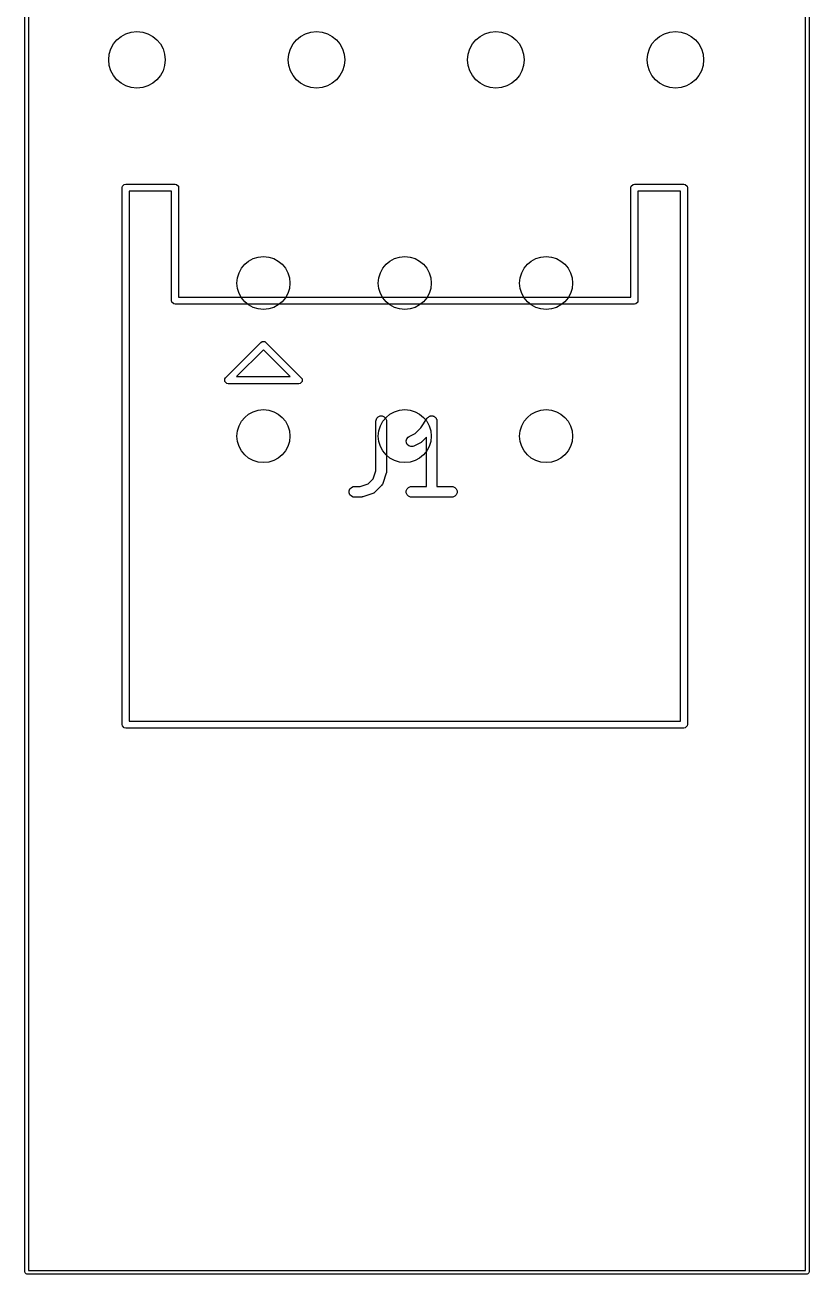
# Model space of a CAD drawing. Extents: x 145.4 to 156.5, y -80.6 to -40.5.
# Drawn here: x 145.38 to 156.47, y -80.62 to -62.95 of the extents above; entities that cross this region are included whole.
import ezdxf

# ---------------------------------------------------------------- set-up
doc = ezdxf.new("R2010")
doc.units = 0
doc.layers.add('BLACK', color=7, linetype='CONTINUOUS')

msp = doc.modelspace()

# ---------------------------------------------------------------- linework, layer by layer
at = {"layer": 'BLACK', "linetype": 'CONTINUOUS'}
for p, q in [((145.375, -80.6), (145.375, -40.5)), ((145.425, -40.525), (145.425, -80.575)), ((156.421071, -80.575), (156.421071, -40.525)), ((156.471071, -40.5), (156.471071, -80.6)), ((146.753806, -65.230866), (146.780866, -65.203806)), ((146.780866, -65.203806), (146.8, -65.2)), ((146.8, -65.2), (147.5, -65.2)), ((147.5, -65.2), (147.519134, -65.203806)), ((147.519134, -65.203806), (147.546194, -65.230866)), ((153.953806, -65.230866), (153.980866, -65.203806)), ((153.980866, -65.203806), (154, -65.2)), ((154, -65.2), (154.7, -65.2)), ((154.7, -65.2), (154.719134, -65.203806)), ((154.719134, -65.203806), (154.746194, -65.230866)), ((146.75, -65.25), (146.753806, -65.230866)), ((146.75, -72.85), (146.75, -65.25)), ((146.85, -65.3), (146.85, -72.8)), ((147.45, -65.3), (146.85, -65.3)), ((147.45, -66.85), (147.45, -65.3)), ((147.546194, -65.230866), (147.55, -65.25)), ((147.55, -65.25), (147.55, -66.8)), ((153.95, -65.25), (153.953806, -65.230866)), ((153.95, -66.8), (153.95, -65.25)), ((154.65, -65.3), (154.05, -65.3)), ((154.05, -65.3), (154.05, -66.85)), ((154.65, -72.8), (154.65, -65.3)), ((154.746194, -65.230866), (154.75, -65.25)), ((154.75, -65.25), (154.75, -72.85)), ((147.55, -66.8), (153.95, -66.8)), ((147.453806, -66.869134), (147.45, -66.85)), ((147.480866, -66.896194), (147.453806, -66.869134)), ((147.5, -66.9), (147.480866, -66.896194)), ((154, -66.9), (147.5, -66.9)), ((154.019134, -66.896194), (154, -66.9)), ((154.046194, -66.869134), (154.019134, -66.896194)), ((154.05, -66.85), (154.046194, -66.869134)), ((148.214645, -67.939645), (148.714645, -67.439645)), ((148.714645, -67.439645), (148.730866, -67.428806)), ((148.730866, -67.428806), (148.769134, -67.428806)), ((148.769134, -67.428806), (148.785355, -67.439645)), ((148.785355, -67.439645), (149.285355, -67.939645)), ((148.75, -67.54571), (148.37071, -67.925)), ((149.12929, -67.925), (148.75, -67.54571)), ((148.203806, -67.955866), (148.214645, -67.939645)), ((148.203806, -67.994134), (148.203806, -67.955866)), ((148.230866, -68.021194), (148.203806, -67.994134)), ((148.25, -68.025), (148.230866, -68.021194)), ((149.25, -68.025), (148.25, -68.025)), ((148.37071, -67.925), (149.12929, -67.925)), ((149.269134, -68.021194), (149.25, -68.025)), ((149.296194, -67.994134), (149.269134, -68.021194)), ((149.285355, -67.939645), (149.296194, -67.955866)), ((149.296194, -67.955866), (149.296194, -67.994134)), ((150.341666, -68.554819), (150.343107, -68.540187)), ((150.341666, -69.256934), (150.341666, -68.554819)), ((150.343107, -68.540187), (150.354306, -68.513151)), ((150.354306, -68.513151), (150.374998, -68.492459)), ((150.374998, -68.492459), (150.402034, -68.48126)), ((150.402034, -68.48126), (150.431298, -68.48126)), ((150.431298, -68.48126), (150.458334, -68.492459)), ((150.458334, -68.492459), (150.479026, -68.513151)), ((150.479026, -68.513151), (150.490225, -68.540187)), ((150.490225, -68.540187), (150.491666, -68.554819)), ((150.491666, -68.554819), (150.491666, -69.269104)), ((150.977428, -68.649896), (151.068548, -68.513216)), ((151.068548, -68.513216), (151.068582, -68.513173)), ((151.068582, -68.513173), (151.068592, -68.513151)), ((151.068592, -68.513151), (151.068643, -68.513099)), ((151.068643, -68.513099), (151.077864, -68.501841)), ((151.077864, -68.501841), (151.084033, -68.497709)), ((151.084033, -68.497709), (151.089284, -68.492459)), ((151.089284, -68.492459), (151.096073, -68.489646)), ((151.096073, -68.489646), (151.102179, -68.485558)), ((151.102179, -68.485558), (151.109459, -68.484101)), ((151.109459, -68.484101), (151.11632, -68.48126)), ((151.11632, -68.48126), (151.123668, -68.48126)), ((151.123668, -68.48126), (151.130873, -68.479819)), ((151.130873, -68.479819), (151.138157, -68.48126)), ((151.138157, -68.48126), (151.145584, -68.48126)), ((151.145584, -68.48126), (151.152372, -68.484072)), ((151.152372, -68.484072), (151.159581, -68.485498)), ((151.159581, -68.485498), (151.16576, -68.489617)), ((151.16576, -68.489617), (151.17262, -68.492459)), ((151.17262, -68.492459), (151.177813, -68.497652)), ((151.177813, -68.497652), (151.18393, -68.50173)), ((151.18393, -68.50173), (151.188063, -68.507902)), ((151.188063, -68.507902), (151.193312, -68.513151)), ((151.193312, -68.513151), (151.196123, -68.519938)), ((151.196123, -68.519938), (151.200213, -68.526045)), ((151.200213, -68.526045), (151.201669, -68.533326)), ((151.201669, -68.533326), (151.204511, -68.540187)), ((151.204511, -68.540187), (151.205936, -68.554663)), ((151.205936, -68.554663), (151.205952, -68.55474)), ((151.205952, -68.55474), (151.205946, -68.554766)), ((151.205946, -68.554766), (151.205952, -68.554819)), ((151.205952, -68.554819), (151.205952, -69.479819)), ((150.811697, -68.773451), (150.896049, -68.731275)), ((150.896049, -68.731275), (150.977428, -68.649896)), ((150.770827, -68.831152), (150.780081, -68.803391)), ((150.772901, -68.860342), (150.770827, -68.831152)), ((150.785988, -68.886517), (150.772901, -68.860342)), ((150.780081, -68.803391), (150.799254, -68.781283)), ((150.808096, -68.90569), (150.785988, -68.886517)), ((150.799254, -68.781283), (150.811697, -68.773451)), ((150.835857, -68.914944), (150.808096, -68.90569)), ((150.865047, -68.91287), (150.835857, -68.914944)), ((150.878779, -68.907615), (150.865047, -68.91287)), ((150.974017, -68.859996), (150.878779, -68.907615)), ((150.980316, -68.856031), (150.974017, -68.859996)), ((150.982144, -68.855274), (150.980316, -68.856031)), ((150.9842, -68.853585), (150.982144, -68.855274)), ((150.98646, -68.852164), (150.9842, -68.853585)), ((150.987759, -68.850665), (150.98646, -68.852164)), ((150.993509, -68.845947), (150.987759, -68.850665)), ((151.055952, -68.783504), (150.993509, -68.845947)), ((151.055952, -69.479819), (151.055952, -68.783504)), ((150.303494, -69.371447), (150.341666, -69.256934)), ((150.487817, -69.292822), (150.440198, -69.435678)), ((150.489466, -69.285566), (150.487817, -69.292822)), ((150.490225, -69.283736), (150.489466, -69.285566)), ((150.490486, -69.281082), (150.490225, -69.283736)), ((150.491077, -69.278485), (150.490486, -69.281082)), ((150.491666, -69.269104), (150.490936, -69.27651)), ((150.490936, -69.27651), (150.491077, -69.278485)), ((150.118782, -69.479819), (150.233295, -69.441647)), ((150.233295, -69.441647), (150.303494, -69.371447)), ((150.422081, -69.464993), (150.326842, -69.560233)), ((150.431408, -69.453628), (150.422081, -69.464993)), ((150.432438, -69.451139), (150.431408, -69.453628)), ((150.434204, -69.449104), (150.432438, -69.451139)), ((150.440198, -69.435678), (150.434204, -69.449104)), ((149.962155, -69.540187), (149.973354, -69.513151)), ((149.962155, -69.569451), (149.962155, -69.540187)), ((149.973354, -69.596487), (149.962155, -69.569451)), ((149.973354, -69.513151), (149.994046, -69.492459)), ((149.994046, -69.617179), (149.973354, -69.596487)), ((149.994046, -69.492459), (150.021082, -69.48126)), ((150.021082, -69.628378), (149.994046, -69.617179)), ((150.021082, -69.48126), (150.035714, -69.479819)), ((150.035714, -69.629819), (150.021082, -69.628378)), ((150.035714, -69.479819), (150.118782, -69.479819)), ((150.130952, -69.629819), (150.035714, -69.629819)), ((150.138357, -69.629089), (150.130952, -69.629819)), ((150.140332, -69.62923), (150.138357, -69.629089)), ((150.142929, -69.628639), (150.140332, -69.62923)), ((150.145584, -69.628378), (150.142929, -69.628639)), ((150.147415, -69.627619), (150.145584, -69.628378)), ((150.154669, -69.62597), (150.147415, -69.627619)), ((150.297526, -69.578351), (150.154669, -69.62597)), ((150.310951, -69.572357), (150.297526, -69.578351)), ((150.312986, -69.570591), (150.310951, -69.572357)), ((150.315477, -69.56956), (150.312986, -69.570591)), ((150.326842, -69.560233), (150.315477, -69.56956)), ((150.771679, -69.540187), (150.782878, -69.513151)), ((150.771679, -69.569451), (150.771679, -69.540187)), ((150.782878, -69.596487), (150.771679, -69.569451)), ((150.782878, -69.513151), (150.80357, -69.492459)), ((150.80357, -69.617179), (150.782878, -69.596487)), ((150.80357, -69.492459), (150.830606, -69.48126)), ((150.830606, -69.628378), (150.80357, -69.617179)), ((150.830606, -69.48126), (150.845238, -69.479819)), ((150.845238, -69.629819), (150.830606, -69.628378)), ((150.845238, -69.479819), (151.055952, -69.479819)), ((151.416666, -69.629819), (150.845238, -69.629819)), ((151.205952, -69.479819), (151.416666, -69.479819)), ((151.416666, -69.479819), (151.431298, -69.48126)), ((151.431298, -69.628378), (151.416666, -69.629819)), ((151.431298, -69.48126), (151.458334, -69.492459)), ((151.458334, -69.617179), (151.431298, -69.628378)), ((151.458334, -69.492459), (151.479026, -69.513151)), ((151.479026, -69.596487), (151.458334, -69.617179)), ((151.479026, -69.513151), (151.490225, -69.540187)), ((151.490225, -69.569451), (151.479026, -69.596487)), ((151.490225, -69.540187), (151.490225, -69.569451)), ((146.85, -72.8), (154.65, -72.8)), ((146.753806, -72.869134), (146.75, -72.85)), ((146.780866, -72.896194), (146.753806, -72.869134)), ((146.8, -72.9), (146.780866, -72.896194)), ((154.7, -72.9), (146.8, -72.9)), ((154.719134, -72.896194), (154.7, -72.9)), ((154.746194, -72.869134), (154.719134, -72.896194)), ((154.75, -72.85), (154.746194, -72.869134)), ((145.376903, -80.609567), (145.375, -80.6)), ((145.425, -80.575), (156.421071, -80.575)), ((156.471071, -80.6), (156.469168, -80.609567)), ((145.390433, -80.623097), (145.376903, -80.609567)), ((145.4, -80.625), (145.390433, -80.623097)), ((156.446071, -80.625), (145.4, -80.625)), ((156.455638, -80.623097), (156.446071, -80.625)), ((156.469168, -80.609567), (156.455638, -80.623097))]:
    msp.add_line(p, q, dxfattribs=at)
at = {"layer": 'BLACK'}
for centre, radius in [((146.96, -63.4405), 0.4), ((146.96, -63.4405), 0.4), ((149.5, -63.4405), 0.4), ((149.5, -63.4405), 0.4), ((152.04, -63.4405), 0.4), ((152.04, -63.4405), 0.4), ((154.58, -63.4405), 0.4), ((154.58, -63.4405), 0.4), ((148.75, -66.6), 0.375), ((148.75, -66.6), 0.375), ((150.75, -66.6), 0.375), ((150.75, -66.6), 0.375), ((152.75, -66.6), 0.375), ((152.75, -66.6), 0.375), ((148.75, -68.7667), 0.375), ((148.75, -68.7667), 0.375), ((150.75, -68.7667), 0.375), ((150.75, -68.7667), 0.375), ((152.75, -68.7667), 0.375), ((152.75, -68.7667), 0.375)]:
    msp.add_circle(centre, radius, dxfattribs=at)
at = {"layer": 'WHITE'}
for centre, radius in [((146.96, -63.4405), 0.4), ((149.5, -63.4405), 0.4), ((152.04, -63.4405), 0.4), ((154.58, -63.4405), 0.4), ((148.75, -66.6), 0.375), ((150.75, -66.6), 0.375), ((152.75, -66.6), 0.375), ((148.75, -68.7667), 0.375), ((150.75, -68.7667), 0.375), ((152.75, -68.7667), 0.375)]:
    msp.add_circle(centre, radius, dxfattribs=at)

doc.saveas('drawing.dxf')
